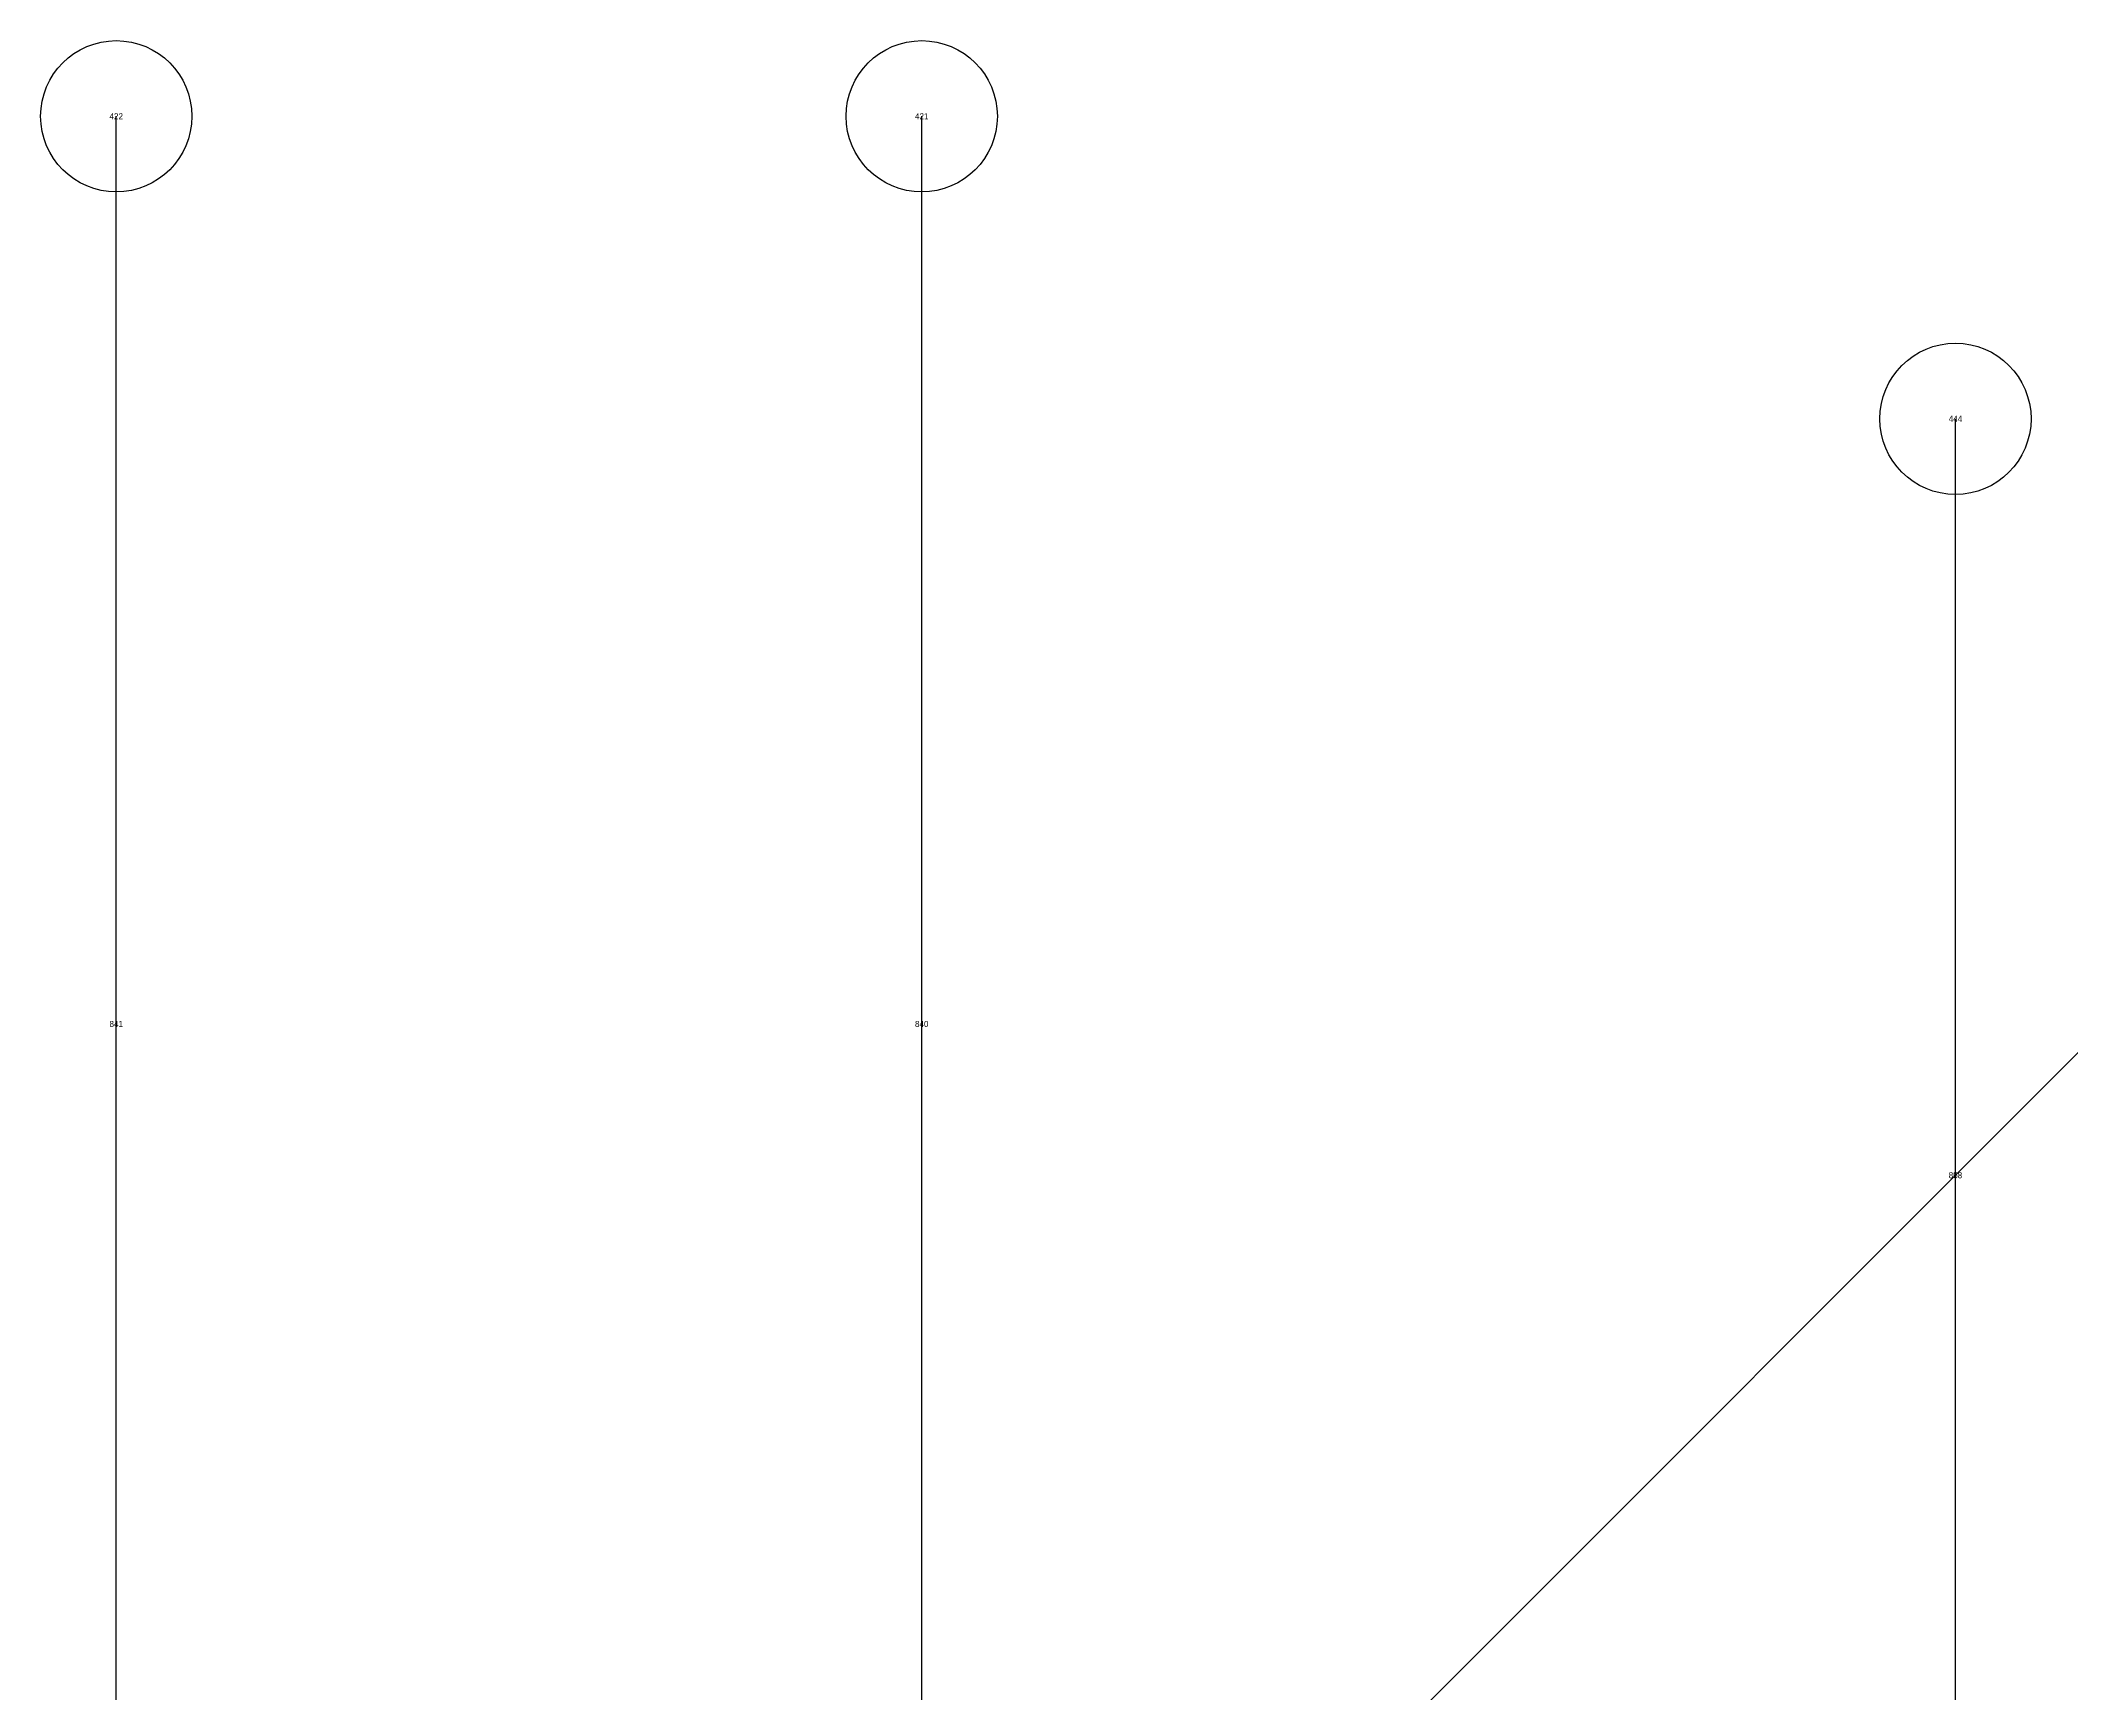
# Model space of a CAD drawing. Extents: x -2.75 to 2.75, y -2.5 to 2.5.
# Drawn here: x 1.492 to 2.163, y 1.954 to 2.5 of the extents above; entities that cross this region are included whole.
import ezdxf
from ezdxf.enums import TextEntityAlignment as Align

# ---------------------------------------------------------------- set-up
doc = ezdxf.new("R2010")
doc.units = 0
doc.header["$MEASUREMENT"] = 0
doc.header["$PDMODE"] = 33
doc.header["$PDSIZE"] = 0.05
for name, color, linetype in [('BRANCHE ESTERNO', 1, 'Continuous'), ('BRANCHES-Index', 7, 'Continuous'), ('NODI-Index', 7, 'Continuous'), ('NODO ESTERNO ZMINIMO', 4, 'Continuous')]:
    doc.layers.add(name, color=color, linetype=linetype)

msp = doc.modelspace()

# ---------------------------------------------------------------- linework, layer by layer
at = {"layer": 'BRANCHE ESTERNO'}
for p, q in [((1.51691, 1.875, 1.1021), (1.51691, 2.475, -1.8979)), ((1.78323, 1.875, 0.57941), (1.78323, 2.475, -2.42059)), ((1.875, 1.875, 0), (2.375, 2.375, -10)), ((2.125, 1.875, 0), (2.125, 2.375, -10))]:
    msp.add_line(p, q, dxfattribs=at)
at = {"layer": 'NODO ESTERNO ZMINIMO'}
for p in [(1.51691, 2.475, -1.8979), (1.78323, 2.475, -2.42059), (2.125, 2.375, -10)]:
    msp.add_point(p, dxfattribs=at)

# ---------------------------------------------------------------- texts
at = {"layer": 'BRANCHES-Index'}
for s, p in [('841', (1.51691, 2.175, -0.3979)), ('840', (1.78323, 2.175, -0.92059)), ('858', (2.125, 2.125, -5)), ('863', (2.125, 2.125, -5))]:
    msp.add_text(s, height=0.002, dxfattribs=at).set_placement(p, align=Align.MIDDLE_CENTER)
at = {"layer": 'NODI-Index'}
for s, p in [('422', (1.51691, 2.475, -1.8979)), ('421', (1.78323, 2.475, -2.42059)), ('444', (2.125, 2.375, -10))]:
    msp.add_text(s, height=0.002, dxfattribs=at).set_placement(p, align=Align.MIDDLE_CENTER)

doc.saveas('drawing.dxf')
